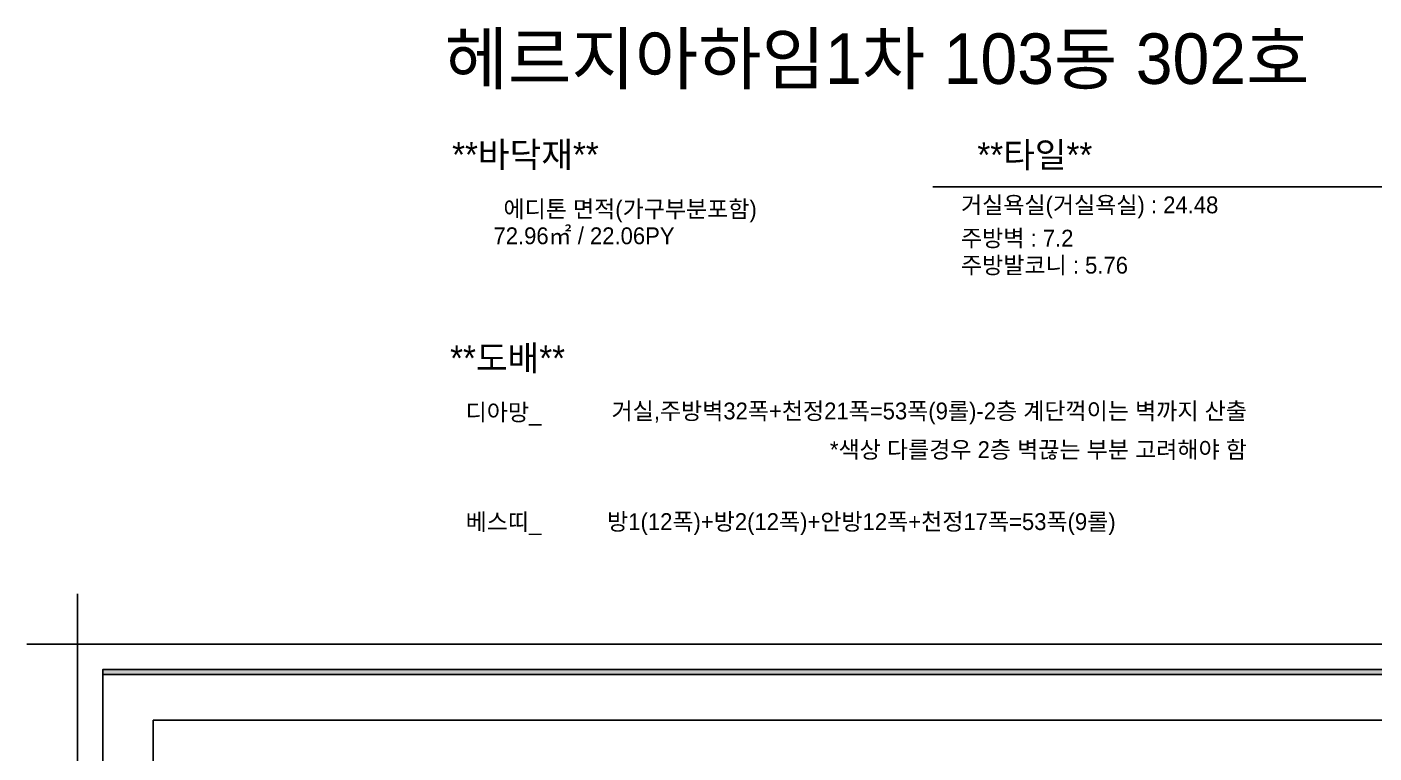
# Model space of a CAD drawing. Extents: x 11416736 to 11582377, y -14295679 to -14163266.
# Drawn here: x 11506692 to 11522685, y -14171888 to -14163266 of the extents above; entities that cross this region are included whole.
import ezdxf
from ezdxf.enums import TextEntityAlignment as Align

# ---------------------------------------------------------------- set-up
doc = ezdxf.new("R2010")
doc.units = 0
doc.header["$LTSCALE"] = 50
doc.header["$MEASUREMENT"] = 0
doc.layers.get('DEFPOINTS').update_dxf_attribs({"linetype": 'CONTINUOUS'})
for name, color, linetype in [('03-TEXT', 3, 'CONTINUOUS'), ('06-LIGHT', 4, 'CONTINUOUS'), ('3.기호.계단선', 30, 'CONTINUOUS'), ('F-SYM', 7, 'CONTINUOUS'), ('FORM(YOURNAME)-11', 1, 'CONTINUOUS'), ('도면층4', 4, 'CONTINUOUS')]:
    doc.layers.add(name, color=color, linetype=linetype)
doc.styles.add('YOURNAME', font='HY울릉도M.TTF')
doc.styles.add('코레일둥고', font='Korail_Round_Gothic_Medium.ttf')

# ---------------------------------------------------------------- blocks, each defined once
blk = doc.blocks.new('FORM-PLAN')
at = {"layer": 'FORM(YOURNAME)-11'}
h = blk.add_hatch(color=256, dxfattribs=at)
h.dxf.hatch_style = 1
h.paths.add_polyline_path([(-71444, 55115), (10556, 55115), (10556, 54915), (-71444, 54915)])
h.paths.add_polyline_path([(-71444, -2085), (10556, -2085), (10556, -2285), (-71444, -2285)])
at = {"layer": 'DEFPOINTS', "color": 1}
blk.add_lwpolyline([(-72444, 58115), (-72444, 56115), (-74444, 56115)], dxfattribs=at)
at = {"layer": 'DEFPOINTS', "color": 158}
for points in [[(-71444, -2285), (10556, -2285), (10556, 55115), (-71444, 55115)], [(-69444, 53115), (-64, 53115), (-64, 1215), (-69444, 1215)]]:
    blk.add_lwpolyline(points, close=True, dxfattribs=at)
at = {"layer": 'FORM(YOURNAME)-11', "color": 250}
blk.add_lwpolyline([(-72444, -3285), (11556, -3285), (11556, 56115), (-72444, 56115)], close=True, dxfattribs=at)
at = {"layer": 'FORM(YOURNAME)-11'}
blk.add_lwpolyline([(-71444, 55115), (10556, 55115), (10556, 54915), (-71444, 54915)], close=True, dxfattribs=at)
at = {"layer": 'FORM(YOURNAME)-11', "color": 3, "style": 'YOURNAME'}
for tag, height, p in [('1', 450, (9905, 18188)), ('2', 450, (9905, 17544)), ('3', 450, (9905, 16257)), ('4', 450, (9905, 14326)), ('5', 515, (9905, 12009)), ('6', 515, (9905, 9757)), ('7', 515, (9905, 7504)), ('8', 515, (9905, 5252)), ('9', 515, (9905, 2999)), ('10', 515, (5655, 811)), ('11', 515, (9905, 747)), ('12', 515, (5655, -1441)), ('13', 515, (9905, -1441))]:
    blk.add_attdef(tag, text='', height=height, dxfattribs=at).set_placement(p, align=Align.MIDDLE_RIGHT)
blk = doc.blocks.new('*U328')
at = {"layer": 'F-SYM', "xscale": 0.3, "yscale": 0.3, "zscale": 0.3}
blk.add_blockref('FORM-PLAN', (11529025, -14187431), dxfattribs=at)

msp = doc.modelspace()

# ---------------------------------------------------------------- linework, layer by layer
at = {"layer": '3.기호.계단선'}
msp.add_line((11517447.9, -14165164.8), (11527073.9, -14165164.8), dxfattribs=at)

# ---------------------------------------------------------------- block references
at = {"layer": '도면층4'}
msp.add_blockref('*U328', (0, 0), dxfattribs=at)

# ---------------------------------------------------------------- texts
at = {"layer": '03-TEXT', "color": 0, "style": '코레일둥고'}
msp.add_text('헤르지아하임1차 103동 302호', height=600, dxfattribs=at).set_placement((11521918.3, -14163942.6), align=Align.RIGHT)
at = {"layer": '03-TEXT', "color": 30, "style": '코레일둥고'}
for s, p in [('**바닥재**', (11513480.2, -14164932.4)), ('**타일**', (11519339.6, -14164934.9)), ('**도배**', (11513080.2, -14167348.6))]:
    msp.add_text(s, height=300, dxfattribs=at).set_placement(p, align=Align.RIGHT)
at = {"layer": '03-TEXT', "color": 10, "style": '코레일둥고'}
for s, p in [('에디톤 면적(가구부분포함)', (11515356.8, -14165527.3)), ('디아망_', (11512798.4, -14167941)), ('베스띠_', (11512798.4, -14169242))]:
    msp.add_text(s, height=200, dxfattribs=at).set_placement(p, align=Align.RIGHT)
at = {"layer": '03-TEXT', "style": '코레일둥고'}
for s, p in [('72.96㎡ / 22.06PY', (11514380.2, -14165845.9)), ('거실,주방벽32폭+천정21폭=53폭(9롤)-2층 계단꺽이는 벽까지 산출', (11521175.4, -14167926)), ('*색상 다를경우 2층 벽끊는 부분 고려해야 함', (11521175.4, -14168385)), ('방1(12폭)+방2(12폭)+안방12폭+천정17폭=53폭(9롤)', (11519617.2, -14169240))]:
    msp.add_text(s, height=200, dxfattribs=at).set_placement(p, align=Align.RIGHT)
at = {"layer": '06-LIGHT', "char_height": 200, "attachment_point": 1, "style": '코레일둥고'}
for s, insert in [('{\\fGulim|b0|i0|c129|p50;\\C1;거실욕실(거실욕실)} : 24.48', (11517781.2, -14165278.9)), ('{\\fGulim|b0|i0|c129|p50;\\C1;주방벽} : 7.2', (11517781.2, -14165673.9)), ('{\\fGulim|b0|i0|c129|p50;\\C1;주방발코니} : 5.76', (11517781.2, -14165994.9))]:
    msp.add_mtext_dynamic_manual_height_columns(s, width=4974.362, gutter_width=2287.2, heights=[0], dxfattribs=dict(at, insert=insert))

doc.saveas('drawing.dxf')
